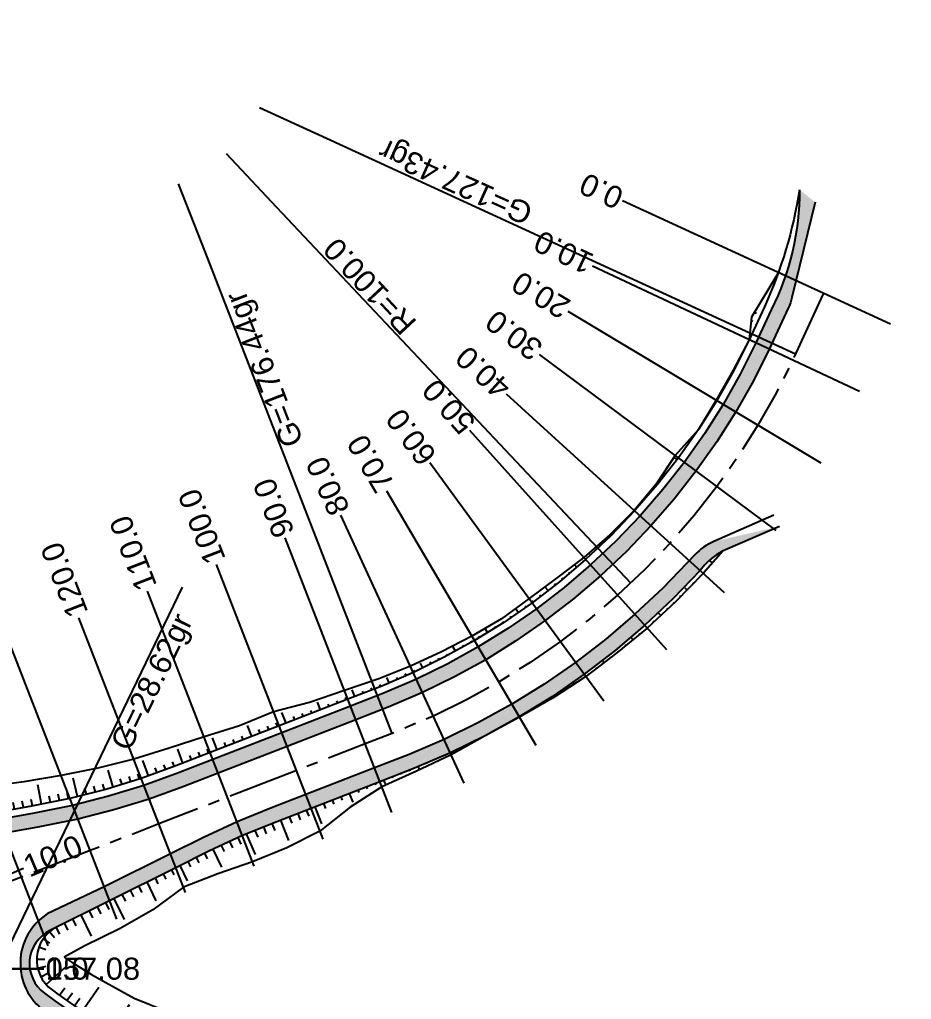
# Model space of a CAD drawing. Extents: x 525006 to 526161, y 9523532 to 9523885.
# Drawn here: x 525462.9 to 525583.8, y 9523634.8 to 9523767.8 of the extents above; entities that cross this region are included whole.
import ezdxf
from ezdxf.enums import TextEntityAlignment as Align

# ---------------------------------------------------------------- set-up
doc = ezdxf.new("R2010")
doc.units = 0
doc.linetypes.add('AXES2', pattern=[28.575, 19.05, -3.175, 3.175, -3.175])
for name, color, linetype in [('Cheminements piétons', 6, 'Continuous'), ('Route - Axe giratoire 2 - Tabulations', 7, 'Continuous'), ('Route - Axe giratoire 2 - Textes - Tabulations', 7, 'Continuous'), ('Route - Route de Djoué - Restitution en plan - Axe', 1, 'AXES2'), ('Route - Route de Djoué - Restitution en plan - GEM_Berme', 7, 'Continuous'), ('Route - Route de Djoué - Restitution en plan - GEM_Bretelle', 7, 'Continuous'), ('Route - Route de Djoué - Restitution en plan - GEM_Trottoir', 7, 'Continuous'), ('Route - Route de Djoué - Restitution en plan - Talus déblais', 1, 'Continuous'), ('Route - Route de Djoué - Restitution en plan - Talus remblais', 94, 'Continuous'), ('Route - Route de Djoué - Tabulations', 7, 'Continuous'), ('Route - Route de Djoué - Textes - Arcs', 5, 'Continuous'), ('Route - Route de Djoué - Textes - Tabulations', 5, 'Continuous'), ('Route - Route de la corniche 1 - Restitution en plan - GEM_Berme', 7, 'Continuous'), ('Route - Route de la corniche 1 - Restitution en plan - GEM_Trottoir', 7, 'Continuous'), ('Route - Route de la corniche 1 - Restitution en plan - GEM_VOIE 2', 7, 'Continuous'), ('Route - Route de la corniche 1 - Restitution en plan - Talus remblais', 94, 'Continuous'), ('Route - Route de la corniche 1 - Textes - Arcs', 1, 'Continuous')]:
    doc.layers.add(name, color=color, linetype=linetype)
doc.styles.add('Affichages route', font='arial.ttf', dxfattribs={"height": 0.5})

# ---------------------------------------------------------------- blocks, each defined once
blk = doc.blocks.new('MENSURA_TALSYM_1')
at = {"layer": 'Route - Route de Djoué - Restitution en plan - Talus déblais'}
for p, q in [((525562.52, 9523728.05), (525562.76, 9523727.95)), ((525562.07, 9523726.92), (525562.29, 9523726.86)), ((525561.93, 9523725.67), (525562.06, 9523725.66)), ((525561.79, 9523724.43), (525561.84, 9523724.42)), ((525561.25, 9523723.31), (525561.26, 9523723.31)), ((525560.67, 9523722.2), (525560.69, 9523722.2)), ((525559.51, 9523719.99), (525559.58, 9523719.95)), ((525560.1, 9523721.1), (525560.12, 9523721.08)), ((525558.89, 9523718.91), (525558.91, 9523718.89)), ((525558.27, 9523717.82), (525558.29, 9523717.81)), ((525557.65, 9523716.74), (525557.67, 9523716.72)), ((525557.02, 9523715.66), (525557.09, 9523715.61)), ((525555.73, 9523713.51), (525555.74, 9523713.51)), ((525556.37, 9523714.58), (525556.39, 9523714.57)), ((525555.09, 9523712.44), (525555.1, 9523712.44))]:
    blk.add_line(p, q, dxfattribs=at)
blk = doc.blocks.new('MENSURA_TALSYM_2')
at = {"layer": 'Route - Route de Djoué - Restitution en plan - Talus déblais'}
for p, q in [((525557.5, 9523695.07), (525557.62, 9523694.96)), ((525556.44, 9523694.34), (525556.8, 9523694.02)), ((525555.02, 9523692.27), (525555.13, 9523692.16)), ((525555.86, 9523693.19), (525555.98, 9523693.08)), ((525554.15, 9523691.37), (525554.26, 9523691.27)), ((525552.52, 9523689.47), (525552.41, 9523689.58)), ((525553.06, 9523690.69), (525553.39, 9523690.37)), ((525551.64, 9523688.59), (525551.53, 9523688.7)), ((525549.8, 9523686.9), (525549.51, 9523687.21)), ((525550.72, 9523687.74), (525550.62, 9523687.85)), ((525548.88, 9523686.05), (525548.79, 9523686.15)), ((525546.99, 9523684.41), (525546.91, 9523684.51)), ((525547.96, 9523685.2), (525547.87, 9523685.3)), ((525545.05, 9523682.83), (525544.98, 9523682.92)), ((525546.02, 9523683.62), (525545.79, 9523683.9)), ((525544.08, 9523682.04), (525544.02, 9523682.12)), ((525542.1, 9523680.52), (525541.92, 9523680.76)), ((525543.1, 9523681.28), (525543.03, 9523681.36)), ((525540.11, 9523679.01), (525540.05, 9523679.09)), ((525541.1, 9523679.76), (525541.05, 9523679.84)), ((525538.05, 9523677.6), (525537.9, 9523677.81)), ((525539.09, 9523678.29), (525539.04, 9523678.36)), ((525535.96, 9523676.21), (525535.93, 9523676.27)), ((525537.01, 9523676.91), (525536.96, 9523676.97)), ((525533.83, 9523674.92), (525533.75, 9523675.05)), ((525534.91, 9523675.54), (525534.88, 9523675.6)), ((525531.66, 9523673.67), (525531.65, 9523673.7)), ((525532.74, 9523674.3), (525532.72, 9523674.33)), ((525529.47, 9523672.46), (525529.45, 9523672.5)), ((525530.57, 9523673.05), (525530.57, 9523673.07)), ((525527.27, 9523671.28), (525527.27, 9523671.28)), ((525528.37, 9523671.87), (525528.37, 9523671.88)), ((525526.17, 9523670.69), (525526.17, 9523670.69))]:
    blk.add_line(p, q, dxfattribs=at)
blk = doc.blocks.new('MENSURA_TALSYM_3')
at = {"layer": 'Route - Route de Djoué - Restitution en plan - Talus remblais'}
for p, q in [((525554.16, 9523711.13), (525554.19, 9523711.11)), ((525553.4, 9523710.13), (525553.47, 9523710.08)), ((525551.68, 9523708.3), (525552.01, 9523708.05)), ((525552.65, 9523709.13), (525552.74, 9523709.06)), ((525551.15, 9523707.13), (525551.24, 9523707.07)), ((525550.4, 9523706.14), (525550.47, 9523706.08)), ((525548.81, 9523704.22), (525548.9, 9523704.14)), ((525549.65, 9523705.14), (525549.7, 9523705.1)), ((525548.05, 9523703.22), (525548.08, 9523703.19)), ((525547.24, 9523702.27), (525547.26, 9523702.25)), ((525545.53, 9523700.45), (525545.59, 9523700.4)), ((525546.42, 9523701.32), (525546.44, 9523701.31)), ((525544.7, 9523699.51), (525544.72, 9523699.49)), ((525542.99, 9523697.69), (525542.96, 9523697.72)), ((525543.83, 9523698.62), (525543.86, 9523698.59)), ((525542.08, 9523696.83), (525541.96, 9523696.96)), ((525540.26, 9523695.12), (525540.2, 9523695.19)), ((525541.17, 9523695.98), (525541.12, 9523696.03)), ((525538.39, 9523693.47), (525538.14, 9523693.75)), ((525539.34, 9523694.28), (525539.27, 9523694.36)), ((525537.43, 9523692.65), (525537.34, 9523692.76)), ((525535.51, 9523691.06), (525535.4, 9523691.19)), ((525536.48, 9523691.84), (525536.38, 9523691.97)), ((525533.53, 9523689.54), (525533.42, 9523689.68)), ((525534.52, 9523690.3), (525534.19, 9523690.72)), ((525531.52, 9523688.05), (525531.41, 9523688.19)), ((525532.54, 9523688.77), (525532.43, 9523688.92)), ((525529.46, 9523686.63), (525529.37, 9523686.76)), ((525530.49, 9523687.34), (525530.2, 9523687.75)), ((525528.43, 9523685.92), (525528.35, 9523686.05)), ((525525.25, 9523683.94), (525525.15, 9523684.1)), ((525526.31, 9523684.6), (525526.04, 9523685.04)), ((525527.37, 9523685.26), (525527.28, 9523685.4)), ((525523.08, 9523682.69), (525522.98, 9523682.87)), ((525524.17, 9523683.3), (525524.08, 9523683.46)), ((525520.89, 9523681.48), (525520.79, 9523681.68)), ((525521.99, 9523682.09), (525521.68, 9523682.64)), ((525517.54, 9523679.81), (525517.22, 9523680.46)), ((525518.66, 9523680.36), (525518.56, 9523680.57)), ((525519.78, 9523680.91), (525519.68, 9523681.11)), ((525515.27, 9523678.76), (525515.16, 9523678.99)), ((525516.42, 9523679.26), (525516.31, 9523679.48)), ((525511.82, 9523677.28), (525511.72, 9523677.54)), ((525512.97, 9523677.77), (525512.66, 9523678.52)), ((525514.12, 9523678.27), (525514.02, 9523678.5)), ((525508.33, 9523675.92), (525507.96, 9523676.82)), ((525509.49, 9523676.38), (525509.38, 9523676.66)), ((525510.66, 9523676.83), (525510.55, 9523677.1)), ((525503.67, 9523674.11), (525503.25, 9523675.16)), ((525504.83, 9523674.57), (525504.7, 9523674.9)), ((525506, 9523675.02), (525505.87, 9523675.34)), ((525507.16, 9523675.47), (525507.04, 9523675.78)), ((525499.01, 9523672.3), (525498.45, 9523673.74)), ((525501.34, 9523673.21), (525501.18, 9523673.61)), ((525502.5, 9523673.66), (525502.36, 9523674.02)), ((525497.84, 9523671.85), (525497.65, 9523672.36)), ((525500.17, 9523672.76), (525500, 9523673.19)), ((525494.35, 9523670.5), (525493.78, 9523671.97)), ((525495.51, 9523670.95), (525495.32, 9523671.44)), ((525496.68, 9523671.4), (525496.48, 9523671.9)), ((525489.68, 9523668.69), (525489.05, 9523670.34)), ((525490.85, 9523669.14), (525490.65, 9523669.67)), ((525492.01, 9523669.59), (525491.82, 9523670.1)), ((525493.18, 9523670.04), (525492.99, 9523670.53)), ((525485.02, 9523666.88), (525484.31, 9523668.76)), ((525487.35, 9523667.78), (525487.13, 9523668.37)), ((525488.52, 9523668.24), (525488.3, 9523668.8)), ((525480.33, 9523665.15), (525479.6, 9523667.24)), ((525483.86, 9523666.43), (525483.62, 9523667.07)), ((525486.19, 9523667.33), (525485.96, 9523667.93)), ((525475.57, 9523663.63), (525474.89, 9523665.95)), ((525481.51, 9523665.58), (525481.26, 9523666.25)), ((525482.68, 9523666), (525482.44, 9523666.66)), ((525470.74, 9523662.35), (525470.14, 9523664.86)), ((525476.76, 9523664), (525476.53, 9523664.74)), ((525477.96, 9523664.36), (525477.72, 9523665.09)), ((525479.15, 9523664.73), (525478.92, 9523665.44)), ((525460.93, 9523660.41), (525460.42, 9523663.23)), ((525465.85, 9523661.32), (525465.33, 9523663.96)), ((525469.52, 9523662.05), (525469.33, 9523662.89)), ((525471.95, 9523662.65), (525471.74, 9523663.47)), ((525473.16, 9523662.96), (525472.95, 9523663.76)), ((525474.37, 9523663.27), (525474.15, 9523664.05)), ((525462.16, 9523660.63), (525461.99, 9523661.54)), ((525463.39, 9523660.85), (525463.22, 9523661.74)), ((525464.62, 9523661.07), (525464.45, 9523661.96)), ((525467.07, 9523661.56), (525466.9, 9523662.42)), ((525468.3, 9523661.8), (525468.12, 9523662.66)), ((525457.24, 9523659.76), (525457.07, 9523660.72)), ((525458.47, 9523659.98), (525458.3, 9523660.93)), ((525459.7, 9523660.2), (525459.53, 9523661.14))]:
    blk.add_line(p, q, dxfattribs=at)
blk = doc.blocks.new('MENSURA_TALSYM_4')
at = {"layer": 'Route - Route de Djoué - Restitution en plan - Talus remblais'}
for p, q in [((525523.78, 9523669.47), (525523.77, 9523669.5)), ((525524.9, 9523670.04), (525524.89, 9523670.05)), ((525521.62, 9523668.18), (525521.52, 9523668.4)), ((525522.67, 9523668.9), (525522.64, 9523668.95)), ((525518.13, 9523666.8), (525518.08, 9523666.91)), ((525519.27, 9523667.31), (525519.23, 9523667.4)), ((525520.42, 9523667.81), (525520.38, 9523667.9)), ((525514.67, 9523665.35), (525514.61, 9523665.49)), ((525515.83, 9523665.81), (525515.78, 9523665.95)), ((525517.08, 9523666.06), (525516.93, 9523666.42)), ((525512.49, 9523664.06), (525512.28, 9523664.58)), ((525513.51, 9523664.88), (525513.45, 9523665.04)), ((525508.92, 9523662.89), (525508.79, 9523663.23)), ((525510.06, 9523663.41), (525509.95, 9523663.68)), ((525511.2, 9523663.92), (525511.12, 9523664.13)), ((525505.51, 9523661.3), (525505.29, 9523661.87)), ((525506.64, 9523661.84), (525506.46, 9523662.32)), ((525508.09, 9523661.57), (525507.62, 9523662.78)), ((525502.12, 9523659.69), (525501.79, 9523660.51)), ((525503.87, 9523658.65), (525502.96, 9523660.97)), ((525504.39, 9523660.75), (525504.12, 9523661.42)), ((525499.4, 9523656.37), (525498.3, 9523659.16)), ((525499.82, 9523658.72), (525499.46, 9523659.61)), ((525500.97, 9523659.2), (525500.63, 9523660.06)), ((525495.2, 9523656.82), (525494.82, 9523657.76)), ((525496.35, 9523657.29), (525495.98, 9523658.23)), ((525497.51, 9523657.76), (525497.14, 9523658.7)), ((525491.78, 9523655.39), (525491.38, 9523656.26)), ((525492.91, 9523655.88), (525492.52, 9523656.78)), ((525494.86, 9523654.48), (525493.66, 9523657.28)), ((525490.28, 9523652.77), (525489.12, 9523655.2)), ((525490.64, 9523654.89), (525490.25, 9523655.73)), ((525486.1, 9523652.83), (525485.75, 9523653.55)), ((525487.23, 9523653.36), (525486.87, 9523654.1)), ((525488.36, 9523653.89), (525487.99, 9523654.66)), ((525483.85, 9523651.75), (525483.52, 9523652.43)), ((525485.64, 9523650.91), (525484.63, 9523652.99)), ((525481.66, 9523650.53), (525481.28, 9523651.32)), ((525482.76, 9523651.14), (525482.4, 9523651.87)), ((525478.37, 9523648.74), (525477.92, 9523649.64)), ((525479.48, 9523649.32), (525479.04, 9523650.2)), ((525481.41, 9523648.22), (525480.16, 9523650.76)), ((525477.1, 9523645.69), (525475.68, 9523648.53)), ((525477.26, 9523648.17), (525476.8, 9523649.08)), ((525473.92, 9523646.46), (525473.45, 9523647.41)), ((525475.04, 9523647.02), (525474.57, 9523647.97)), ((525470.56, 9523644.8), (525470.09, 9523645.74)), ((525472.64, 9523643.43), (525471.21, 9523646.3)), ((525472.8, 9523645.91), (525472.33, 9523646.85)), ((525468.34, 9523643.66), (525467.85, 9523644.62)), ((525469.45, 9523644.23), (525468.97, 9523645.18))]:
    blk.add_line(p, q, dxfattribs=at)
blk = doc.blocks.new('MENSURA_TALSYM_10')
at = {"layer": 'Route - Route de la corniche 1 - Restitution en plan - Talus remblais'}
for p, q in [((525468.28, 9523635.41), (525469, 9523636.42)), ((525471.34, 9523633.24), (525473.63, 9523636.51)), ((525469.29, 9523634.68), (525470.03, 9523635.71)), ((525470.31, 9523633.95), (525471.05, 9523635.01)), ((525472.37, 9523632.54), (525473.11, 9523633.66)), ((525475.53, 9523630.52), (525477.76, 9523634.13)), ((525473.43, 9523631.87), (525474.17, 9523633.01)), ((525474.48, 9523631.19), (525475.22, 9523632.36)), ((525476.6, 9523629.87), (525477.35, 9523631.11)), ((525479.86, 9523628.01), (525482.16, 9523632.21)), ((525477.69, 9523629.25), (525478.44, 9523630.54)), ((525478.77, 9523628.63), (525479.53, 9523629.97)), ((525484.3, 9523625.72), (525486.84, 9523630.75)), ((525480.96, 9523627.41), (525481.74, 9523628.87)), ((525482.07, 9523626.85), (525482.86, 9523628.38)), ((525488.76, 9523623.47), (525491.3, 9523628.5)), ((525483.19, 9523626.29), (525483.99, 9523627.88)), ((525485.42, 9523625.16), (525486.2, 9523626.62)), ((525486.53, 9523624.6), (525487.33, 9523626.12)), ((525487.65, 9523624.03), (525488.45, 9523625.63))]:
    blk.add_line(p, q, dxfattribs=at)
blk = doc.blocks.new('MENSURA_TALSYM_11')
at = {"layer": 'Route - Route de la corniche 1 - Restitution en plan - Talus remblais'}
for p, q in [((525465.19, 9523640.3), (525466.31, 9523640.28)), ((525465.37, 9523641.53), (525465.49, 9523641.5)), ((525465.32, 9523639.06), (525466.46, 9523639.33)), ((525466.46, 9523636.86), (525469.19, 9523639.31)), ((525465.75, 9523637.89), (525466.81, 9523638.44))]:
    blk.add_line(p, q, dxfattribs=at)
blk = doc.blocks.new('MENSURA_TALSYM_12')
at = {"layer": 'Route - Route de la corniche 1 - Restitution en plan - Talus remblais'}
for p, q in [((525466.08, 9523643.06), (525466.94, 9523642.46)), ((525467.62, 9523643.17), (525466.92, 9523643.98)), ((525465.5, 9523641.95), (525466.44, 9523641.6))]:
    blk.add_line(p, q, dxfattribs=at)

msp = doc.modelspace()

# ---------------------------------------------------------------- hatches: boundary and pattern name
at = {"layer": 'Cheminements piétons', "transparency": 33554508}
h = msp.add_hatch(color=256, dxfattribs=at)
h.dxf.hatch_style = 1
h.paths.add_polyline_path([(525876.53, 9523652.8), (525880.74, 9523655.34), (525884.92, 9523657.93), (525889.07, 9523660.56), (525893.2, 9523663.24), (525897.29, 9523665.96), (525901.35, 9523668.73), (525905.38, 9523671.54), (525909.38, 9523674.4), (525913.35, 9523677.31), (525917.29, 9523680.25), (525921.19, 9523683.24), (525925.06, 9523686.28), (525928.9, 9523689.35), (525932.7, 9523692.47), (525936.46, 9523695.63), (525940.19, 9523698.83), (525943.89, 9523702.08), (525947.55, 9523705.36), (525951.17, 9523708.69), (525954.75, 9523712.05), (525958.3, 9523715.46), (525961.81, 9523718.9), (525965.28, 9523722.38), (525968.71, 9523725.9), (525972.1, 9523729.46), (525975.46, 9523733.06), (525978.77, 9523736.69), (525982.04, 9523740.36), (525985.27, 9523744.07), (525988.46, 9523747.81), (525991.61, 9523751.59), (525994.72, 9523755.4), (525997.78, 9523759.24), (526000.8, 9523763.12), (526003.78, 9523767.04), (526006.71, 9523770.98), (526009.6, 9523774.96), (526012.44, 9523778.97), (526015.24, 9523783.01), (526018, 9523787.08), (526020.71, 9523791.19), (526023.37, 9523795.32), (526025.99, 9523799.48), (526028.6, 9523803.71), (526033.85, 9523812.23), (526039.09, 9523820.74), (526044.34, 9523829.25), (526049.59, 9523837.77), (526054.83, 9523846.28, 0.082199), (526057.89, 9523860.37), (526056.07, 9523883.79), (526052.7, 9523884.77), (526055.88, 9523860.35, -0.101781), (526052.35, 9523846.05), (526047.88, 9523838.81), (526042.64, 9523830.3), (526040.01, 9523826.05), (526037.86, 9523821.5), (526032.61, 9523812.99), (526027.37, 9523804.47), (526024.76, 9523800.25), (526022.15, 9523796.1), (526019.49, 9523791.98), (526016.79, 9523787.89), (526014.05, 9523783.83), (526011.26, 9523779.8), (526008.42, 9523775.81), (526005.54, 9523771.84), (526002.62, 9523767.91), (525999.65, 9523764.01), (525996.64, 9523760.14), (525993.59, 9523756.31), (525990.49, 9523752.51), (525987.35, 9523748.74), (525984.17, 9523745.01), (525980.95, 9523741.32), (525977.69, 9523737.66), (525974.39, 9523734.04), (525971.05, 9523730.46), (525967.67, 9523726.91), (525964.25, 9523723.4), (525960.79, 9523719.93), (525957.29, 9523716.5), (525953.76, 9523713.1), (525950.18, 9523709.75), (525946.57, 9523706.44), (525942.93, 9523703.16), (525939.24, 9523699.93), (525935.52, 9523696.74), (525931.77, 9523693.59), (525927.98, 9523690.48), (525924.16, 9523687.41), (525920.3, 9523684.39), (525916.41, 9523681.41), (525912.49, 9523678.47), (525908.53, 9523675.58), (525904.55, 9523672.73), (525900.53, 9523669.92), (525896.48, 9523667.16), (525892.4, 9523664.45), (525888.29, 9523661.78), (525884.15, 9523659.16), (525879.98, 9523656.58), (525875.79, 9523654.05), (525871.56, 9523651.56), (525867.31, 9523649.13), (525863.03, 9523646.74), (525858.73, 9523644.4), (525854.4, 9523642.1), (525850.04, 9523639.86), (525845.66, 9523637.66), (525841.26, 9523635.51), (525836.83, 9523633.41), (525832.38, 9523631.36), (525827.9, 9523629.36), (525823.41, 9523627.41), (525818.89, 9523625.51), (525814.35, 9523623.66), (525809.79, 9523621.86), (525805.22, 9523620.11), (525800.62, 9523618.42), (525796, 9523616.77), (525791.37, 9523615.17), (525786.72, 9523613.63), (525782.05, 9523612.14), (525777.37, 9523610.7), (525772.67, 9523609.31), (525767.95, 9523607.98), (525763.22, 9523606.69), (525758.48, 9523605.46), (525753.72, 9523604.28), (525748.95, 9523603.16), (525744.17, 9523602.09), (525739.38, 9523601.07), (525734.57, 9523600.1), (525729.76, 9523599.19), (525724.93, 9523598.33), (525720.1, 9523597.53), (525715.25, 9523596.78), (525710.4, 9523596.08), (525705.55, 9523595.44), (525700.68, 9523594.85), (525695.81, 9523594.32), (525690.93, 9523593.84), (525686.05, 9523593.41), (525681.16, 9523593.04), (525676.27, 9523592.72), (525671.38, 9523592.46), (525666.48, 9523592.25), (525661.59, 9523592.09), (525656.69, 9523591.99), (525651.79, 9523591.95), (525646.89, 9523591.96), (525641.99, 9523592.02), (525637.09, 9523592.14), (525632.19, 9523592.31), (525627.29, 9523592.53), (525622.4, 9523592.82), (525617.51, 9523593.15), (525612.63, 9523593.54), (525607.75, 9523593.98), (525602.87, 9523594.48), (525598, 9523595.03), (525593.14, 9523595.64), (525588.28, 9523596.3), (525583.44, 9523597.01), (525578.6, 9523597.78), (525573.76, 9523598.6), (525568.94, 9523599.48), (525564.13, 9523600.41), (525559.33, 9523601.39), (525554.54, 9523602.42), (525549.76, 9523603.51), (525545, 9523604.65), (525540.24, 9523605.85), (525535.5, 9523607.1), (525530.78, 9523608.4), (525526.07, 9523609.75), (525521.23, 9523610.67), (525516.54, 9523612.13), (525511.88, 9523613.64), (525507.22, 9523615.2), (525502.59, 9523616.82), (525497.98, 9523618.48), (525493.38, 9523620.2), (525488.81, 9523621.99), (525484.53, 9523624.49), (525480.15, 9523626.7), (525475.87, 9523629.14), (525471.7, 9523631.79), (525470.21, 9523632.82), (525467.65, 9523634.66), (525466.24, 9523635.69, -0.560408), (525466.98, 9523644.19), (525475.07, 9523648.22), (525484.06, 9523652.7), (525488.55, 9523654.94), (525493.1, 9523657.05), (525497.73, 9523658.94), (525502.39, 9523660.75), (525511.72, 9523664.36), (525516.43, 9523666.2), (525521.28, 9523668.28), (525526.01, 9523670.6), (525530.63, 9523673.16), (525535.11, 9523675.94), (525539.44, 9523678.95), (525543.62, 9523682.16), (525547.64, 9523685.59), (525551.47, 9523689.2), (525555.13, 9523693.01), (525555.75, 9523693.73, -0.111701), (525558.6, 9523695.82), (525565.91, 9523699.01), (525556.99, 9523696.95, 0.099062), (525554.42, 9523695.16), (525550.07, 9523690.62), (525546.3, 9523687.08), (525542.36, 9523683.72), (525538.26, 9523680.56), (525534.01, 9523677.62), (525529.61, 9523674.89), (525525.09, 9523672.38), (525520.44, 9523670.1), (525515.69, 9523668.06), (525510.99, 9523666.23), (525501.67, 9523662.61), (525497.01, 9523660.8), (525492.38, 9523658.92), (525487.83, 9523656.81), (525483.34, 9523654.57), (525474.35, 9523650.09), (525466.62, 9523646.42, 0.524176), (525466.23, 9523633.27), (525466.82, 9523632.84), (525469.39, 9523630.99), (525470.89, 9523629.96), (525475.08, 9523627.3), (525479.38, 9523624.86), (525483.78, 9523622.64), (525488.28, 9523620.64), (525492.87, 9523618.84), (525497.48, 9523617.12), (525502.11, 9523615.45), (525506.76, 9523613.83), (525511.42, 9523612.27), (525516.1, 9523610.75), (525520.8, 9523609.29), (525525.66, 9523608.36), (525530.39, 9523607), (525535.13, 9523605.7), (525539.88, 9523604.44), (525544.65, 9523603.25), (525549.43, 9523602.1), (525554.23, 9523601.01), (525559.03, 9523599.97), (525563.85, 9523598.98), (525568.68, 9523598.05), (525573.51, 9523597.18), (525578.36, 9523596.35), (525583.22, 9523595.58), (525588.08, 9523594.86), (525592.95, 9523594.2), (525597.83, 9523593.59), (525602.72, 9523593.04), (525607.61, 9523592.54), (525612.5, 9523592.1), (525617.4, 9523591.7), (525622.31, 9523591.37), (525627.22, 9523591.09), (525632.13, 9523590.86), (525637.04, 9523590.69), (525641.96, 9523590.57), (525646.88, 9523590.51), (525651.79, 9523590.5), (525656.71, 9523590.54), (525661.62, 9523590.64), (525666.54, 9523590.8), (525671.45, 9523591.01), (525676.36, 9523591.27), (525681.27, 9523591.59), (525686.17, 9523591.96), (525691.07, 9523592.39), (525695.96, 9523592.87), (525700.85, 9523593.41), (525705.73, 9523594), (525710.6, 9523594.65), (525715.47, 9523595.35), (525720.33, 9523596.1), (525725.18, 9523596.91), (525730.02, 9523597.77), (525734.85, 9523598.68), (525739.67, 9523599.65), (525744.48, 9523600.67), (525749.28, 9523601.75), (525754.06, 9523602.87), (525758.83, 9523604.06), (525763.59, 9523605.29), (525768.34, 9523606.58), (525773.07, 9523607.92), (525777.78, 9523609.31), (525782.48, 9523610.75), (525787.17, 9523612.25), (525791.83, 9523613.8), (525796.48, 9523615.4), (525801.11, 9523617.05), (525805.73, 9523618.76), (525810.32, 9523620.51), (525814.89, 9523622.32), (525819.44, 9523624.17), (525823.98, 9523626.08), (525828.49, 9523628.04), (525832.97, 9523630.04), (525837.44, 9523632.1), (525841.88, 9523634.2), (525846.3, 9523636.36), (525850.7, 9523638.56), (525855.07, 9523640.82), (525859.41, 9523643.12), (525863.73, 9523645.47), (525868.02, 9523647.87), (525872.29, 9523650.31)])
h = msp.add_hatch(color=256, dxfattribs=at)
h.dxf.hatch_style = 1
h.paths.add_polyline_path([(525420.9, 9523663.99), (525421.91, 9523664.38), (525422.93, 9523664.72), (525423.97, 9523665.03), (525425.02, 9523665.3), (525426.07, 9523665.52), (525427.14, 9523665.71), (525428.21, 9523665.84), (525429.28, 9523665.94), (525430.36, 9523665.99), (525431.44, 9523666), (525432.52, 9523665.97), (525433.6, 9523665.89), (525434.67, 9523665.77), (525435.74, 9523665.61), (525436.8, 9523665.41), (525437.85, 9523665.16), (525438.89, 9523664.87), (525439.92, 9523664.54), (525440.93, 9523664.17), (525441.93, 9523663.76), (525442.91, 9523663.31), (525443.88, 9523662.82), (525444.82, 9523662.29), (525445.74, 9523661.73), (525446.63, 9523661.12), (525447.51, 9523660.49), (525448.35, 9523659.82), (525449.17, 9523659.11), (525449.92, 9523658.46, 0.225004), (525456.53, 9523656.65), (525460.79, 9523657.4), (525465.34, 9523658.2), (525470.78, 9523659.29), (525475.66, 9523660.53), (525480.45, 9523662), (525485.15, 9523663.71), (525489.81, 9523665.52), (525499.14, 9523669.14), (525508.46, 9523672.75), (525513.08, 9523674.55), (525517.52, 9523676.46), (525521.85, 9523678.58), (525526.07, 9523680.92), (525530.17, 9523683.47), (525534.13, 9523686.22), (525537.96, 9523689.16), (525541.63, 9523692.29), (525545.14, 9523695.6), (525548.48, 9523699.08), (525551.64, 9523702.72), (525554.62, 9523706.52), (525557.4, 9523710.46), (525559.98, 9523714.53), (525562.36, 9523718.73), (525564.52, 9523723.04), (525567.09, 9523728.61, 0.048753), (525567.6, 9523730.08), (525570.72, 9523743.01), (525568.61, 9523744.67, -0.120375), (525564.78, 9523728.39), (525562.71, 9523723.9), (525560.59, 9523719.67), (525558.27, 9523715.56), (525555.74, 9523711.57), (525553.01, 9523707.71), (525550.1, 9523703.99), (525547, 9523700.43), (525543.73, 9523697.02), (525540.29, 9523693.78), (525536.7, 9523690.71), (525532.95, 9523687.83), (525529.07, 9523685.14), (525525.06, 9523682.65), (525520.92, 9523680.36), (525516.68, 9523678.28), (525512.34, 9523676.41), (525507.74, 9523674.62), (525498.41, 9523671), (525489.09, 9523667.38), (525484.43, 9523665.58), (525479.73, 9523663.87), (525474.94, 9523662.39), (525470.06, 9523661.15), (525464.62, 9523660.07), (525460.06, 9523659.26), (525457.15, 9523658.75, -0.225004), (525450.54, 9523660.57), (525449.84, 9523661.19), (525448.72, 9523662.08), (525447.78, 9523662.76), (525446.82, 9523663.41), (525445.83, 9523664.02), (525444.82, 9523664.58), (525443.78, 9523665.11), (525442.73, 9523665.59), (525441.66, 9523666.03), (525440.57, 9523666.43), (525439.46, 9523666.79), (525438.35, 9523667.1), (525437.22, 9523667.36), (525436.08, 9523667.58), (525434.93, 9523667.76), (525433.78, 9523667.89), (525432.62, 9523667.97), (525431.46, 9523668), (525430.3, 9523667.99), (525429.14, 9523667.94), (525427.99, 9523667.83), (525426.84, 9523667.68), (525425.7, 9523667.49), (525424.56, 9523667.25), (525423.44, 9523666.96), (525422.33, 9523666.63), (525421.23, 9523666.26), (525420.15, 9523665.84), (525419.08, 9523665.38), (525418.04, 9523664.87), (525417.46, 9523664.59, -0.183711), (525411.8, 9523664.11), (525410.12, 9523664.59), (525405.56, 9523666.68), (525401.12, 9523668.99), (525396.76, 9523671.42), (525388.03, 9523676.31), (525379.3, 9523681.19), (525374.94, 9523683.63), (525371.67, 9523687.72), (525365.03, 9523691.45), (525359.32, 9523694.65), (525355.06, 9523697.04), (525347.1, 9523701.5), (525337.35, 9523706.97), (525328.6, 9523711.92), (525319.94, 9523716.83), (525311.51, 9523721.61), (525301.81, 9523727.14), (525291.09, 9523733.27), (525287.36, 9523731.91), (525282.94, 9523734.24), (525274.09, 9523738.91), (525265.24, 9523743.57), (525256.39, 9523748.24), (525247.54, 9523752.9), (525242.93, 9523755.29), (525238.22, 9523757.59), (525233.51, 9523759.88), (525231.41, 9523760.83, 0.179838), (525235.26, 9523756.8), (525237.32, 9523755.8), (525241.99, 9523753.52), (525246.56, 9523751.15), (525255.41, 9523746.49), (525264.26, 9523741.83), (525273.11, 9523737.16), (525281.96, 9523732.5), (525290.81, 9523727.83), (525299.54, 9523722.95), (525308.26, 9523718.07), (525316.99, 9523713.19), (525325.72, 9523708.3), (525334.45, 9523703.42), (525343.17, 9523698.54), (525351.9, 9523693.66), (525360.87, 9523689.21), (525369.6, 9523684.33), (525373.96, 9523681.89), (525378.33, 9523679.44), (525387.05, 9523674.56), (525395.78, 9523669.68), (525400.14, 9523667.24), (525404.58, 9523664.93), (525409.14, 9523662.84), (525412.12, 9523661.99, 0.194068), (525418.07, 9523662.62), (525418.94, 9523663.09), (525419.91, 9523663.56)])

# ---------------------------------------------------------------- linework, layer by layer
at = {"layer": 'Route - Axe giratoire 2 - Tabulations'}
for p, q in [((525444.97, 9523644.85), (525463.39, 9523652.64)), ((525446.15, 9523639.01), (525466.15, 9523639.01)), ((525446.15, 9523639), (525466.15, 9523639))]:
    msp.add_line(p, q, dxfattribs=at)
at = {"layer": 'Route - Route de Djoué - Restitution en plan - Axe', "ltscale": 0.5, "flags": 128}
msp.add_lwpolyline([(525571.84, 9523730.57), (525567.69, 9523721.55), (525565.45, 9523717.08), (525562.99, 9523712.73), (525560.31, 9523708.51), (525557.43, 9523704.43), (525554.34, 9523700.49), (525551.06, 9523696.72), (525547.6, 9523693.11), (525543.96, 9523689.68), (525540.16, 9523686.44), (525536.2, 9523683.39), (525532.09, 9523680.54), (525527.84, 9523677.9), (525523.47, 9523675.48), (525518.98, 9523673.28), (525514.39, 9523671.31), (525509.73, 9523669.49), (525500.4, 9523665.87), (525491.08, 9523662.26), (525481.76, 9523658.64), (525472.43, 9523655.02), (525463.11, 9523651.41), (525455.71, 9523648.53), (525454.46, 9523648.05), (525453.79, 9523647.79)], dxfattribs=at)
at = {"layer": 'Route - Route de Djoué - Restitution en plan - GEM_Berme', "flags": 128}
msp.add_lwpolyline([(525568.61, 9523744.67, -0.067317), (525563.88, 9523728.81), (525561.81, 9523724.32), (525559.71, 9523720.14), (525557.41, 9523716.08), (525554.91, 9523712.13), (525552.21, 9523708.31), (525549.33, 9523704.63), (525546.26, 9523701.1), (525543.03, 9523697.73), (525539.62, 9523694.52), (525536.07, 9523691.49), (525532.36, 9523688.64), (525528.52, 9523685.98), (525524.55, 9523683.51), (525520.46, 9523681.24), (525516.26, 9523679.19), (525511.97, 9523677.34), (525507.37, 9523675.55), (525498.05, 9523671.93), (525488.73, 9523668.32), (525484.07, 9523666.51), (525479.37, 9523664.8), (525474.58, 9523663.32), (525469.7, 9523662.08), (525464.26, 9523661), (525459.7, 9523660.2)], format="xyb", dxfattribs=at)
at = {"layer": 'Route - Route de Djoué - Restitution en plan - GEM_Bretelle', "flags": 128}
for points in [[(525570.72, 9523743.01), (525567.6, 9523730.08, -0.048753), (525567.09, 9523728.61), (525564.52, 9523723.04), (525562.36, 9523718.73), (525559.98, 9523714.53), (525557.4, 9523710.46), (525554.62, 9523706.52), (525551.64, 9523702.72), (525548.48, 9523699.08), (525545.14, 9523695.6), (525541.63, 9523692.29), (525537.96, 9523689.16), (525534.13, 9523686.22), (525530.17, 9523683.47), (525526.07, 9523680.92), (525521.85, 9523678.58), (525517.52, 9523676.46), (525513.08, 9523674.55), (525508.46, 9523672.75), (525499.14, 9523669.14), (525489.81, 9523665.52), (525485.15, 9523663.71), (525480.45, 9523662), (525475.66, 9523660.53), (525470.78, 9523659.29), (525465.34, 9523658.2), (525460.79, 9523657.4)], [(525556.99, 9523696.95, 0.099062), (525554.42, 9523695.16), (525550.07, 9523690.62), (525546.3, 9523687.08), (525542.36, 9523683.72), (525538.26, 9523680.56), (525534.01, 9523677.62), (525529.61, 9523674.89), (525525.09, 9523672.38), (525520.44, 9523670.1), (525515.69, 9523668.06), (525510.99, 9523666.23), (525501.67, 9523662.61), (525497.01, 9523660.8), (525492.38, 9523658.92), (525487.83, 9523656.81), (525483.34, 9523654.57), (525474.35, 9523650.09), (525466.62, 9523646.42)]]:
    msp.add_lwpolyline(points, format="xyb", dxfattribs=at)
msp.add_lwpolyline([(525565.16, 9523700.51), (525556.99, 9523696.95)], dxfattribs=at)
at = {"layer": 'Route - Route de Djoué - Restitution en plan - GEM_Trottoir', "flags": 128}
for points in [[(525568.61, 9523744.67, -0.120375), (525564.78, 9523728.39), (525562.71, 9523723.9), (525560.59, 9523719.67), (525558.27, 9523715.56), (525555.74, 9523711.57), (525553.01, 9523707.71), (525550.1, 9523703.99), (525547, 9523700.43), (525543.73, 9523697.02), (525540.29, 9523693.78), (525536.7, 9523690.71), (525532.95, 9523687.83), (525529.07, 9523685.14), (525525.06, 9523682.65), (525520.92, 9523680.36), (525516.68, 9523678.28), (525512.34, 9523676.41), (525507.74, 9523674.62), (525498.41, 9523671), (525489.09, 9523667.38), (525484.43, 9523665.58), (525479.73, 9523663.87), (525474.94, 9523662.39), (525470.06, 9523661.15), (525464.62, 9523660.07), (525460.06, 9523659.26)], [(525565.91, 9523699.01), (525558.6, 9523695.82, 0.111701), (525555.75, 9523693.73), (525555.13, 9523693.01), (525551.47, 9523689.2), (525547.64, 9523685.59), (525543.62, 9523682.16), (525539.44, 9523678.95), (525535.11, 9523675.94), (525530.63, 9523673.16), (525526.01, 9523670.6), (525521.28, 9523668.28), (525516.43, 9523666.2), (525511.72, 9523664.36), (525502.39, 9523660.75), (525497.73, 9523658.94), (525493.1, 9523657.05), (525488.55, 9523654.94), (525484.06, 9523652.7), (525475.07, 9523648.22), (525466.98, 9523644.19)]]:
    msp.add_lwpolyline(points, format="xyb", dxfattribs=at)
at = {"layer": 'Route - Route de Djoué - Restitution en plan - Talus déblais', "flags": 128}
for points in [[(525565.75, 9523733.45), (525562.12, 9523727.38), (525561.78, 9523724.33), (525559.62, 9523720.19), (525557.3, 9523716.14), (525554.91, 9523712.13)], [(525558.21, 9523695.64), (525555.57, 9523692.61), (525551.87, 9523688.81), (525547.97, 9523685.21), (525543.87, 9523681.86), (525539.65, 9523678.66), (525535.24, 9523675.74), (525530.66, 9523673.1), (525526.01, 9523670.6)]]:
    msp.add_lwpolyline(points, dxfattribs=at)
at = {"layer": 'Route - Route de Djoué - Restitution en plan - Talus remblais', "flags": 128}
for points in [[(525554.91, 9523712.13), (525551.78, 9523708.63), (525549.2, 9523704.73), (525546.2, 9523701.16), (525542.92, 9523697.84), (525539.37, 9523694.8), (525535.66, 9523691.99), (525531.95, 9523689.2), (525528.21, 9523686.45), (525524.19, 9523684.12), (525520.07, 9523681.99), (525515.87, 9523680.03), (525511.58, 9523678.31), (525506.92, 9523676.72), (525502.19, 9523675.09), (525497.31, 9523673.85), (525492.68, 9523671.95), (525487.9, 9523670.44), (525483.14, 9523668.91), (525478.34, 9523667.44), (525473.46, 9523666.21), (525468.49, 9523665.19), (525463.46, 9523664.33), (525458.35, 9523663.69)], [(525526.01, 9523670.6), (525521.41, 9523667.99), (525516.62, 9523665.73), (525511.98, 9523663.68), (525507.69, 9523660.93), (525503.59, 9523657.66), (525499.11, 9523655.38), (525494.47, 9523653.51), (525489.74, 9523651.88), (525485.08, 9523650.08), (525480.92, 9523646.98), (525476.53, 9523644.46), (525471.62, 9523642.04), (525468.92, 9523640.55)]]:
    msp.add_lwpolyline(points, dxfattribs=at)
at = {"layer": 'Route - Route de Djoué - Tabulations'}
for p, q in [((525580.96, 9523726.46), (525544.61, 9523743.17)), ((525576.74, 9523717.3), (525540.55, 9523734.33)), ((525571.56, 9523707.59), (525537.25, 9523728.16)), ((525565.45, 9523698.46), (525533.36, 9523722.34)), ((525558.45, 9523689.98), (525528.91, 9523716.94)), ((525550.64, 9523682.24), (525523.94, 9523712.02)), ((525542.1, 9523675.31), (525518.5, 9523707.61)), ((525532.9, 9523669.28), (525512.65, 9523703.77)), ((525523.16, 9523664.19), (525506.45, 9523700.54)), ((525513.34, 9523660.17), (525498.87, 9523697.46)), ((525504.02, 9523656.55), (525489.55, 9523693.84)), ((525494.7, 9523652.93), (525480.23, 9523690.23)), ((525485.37, 9523649.32), (525470.91, 9523686.61)), ((525476.05, 9523645.7), (525461.58, 9523682.99)), ((525466.73, 9523642.08), (525452.26, 9523679.37))]:
    msp.add_line(p, q, dxfattribs=at)
at = {"layer": 'Route - Route de Djoué - Textes - Arcs'}
for p, q in [((525504.47, 9523751.61), (525495.38, 9523755.78)), ((525568.07, 9523722.37), (525504.47, 9523751.61)), ((525497.77, 9523742.29), (525490.92, 9523749.57)), ((525488.06, 9523736.17), (525484.44, 9523745.49)), ((525545.74, 9523691.31), (525497.77, 9523742.29)), ((525513.38, 9523670.91), (525488.06, 9523736.17))]:
    msp.add_line(p, q, dxfattribs=at)
at = {"layer": 'Route - Route de la corniche 1 - Restitution en plan - GEM_Berme', "flags": 128}
msp.add_lwpolyline([(525467.27, 9523636.14), (525468.06, 9523635.56), (525470.62, 9523633.73), (525472.11, 9523632.7), (525476.27, 9523630.06), (525480.54, 9523627.63), (525489.98, 9523622.85)], dxfattribs=at)
at = {"layer": 'Route - Route de la corniche 1 - Restitution en plan - GEM_Berme'}
msp.add_arc((525470.19, 9523640.2), 5, 116.4968, 234.2708, dxfattribs=at)
at = {"layer": 'Route - Route de la corniche 1 - Restitution en plan - GEM_Trottoir', "flags": 128}
msp.add_lwpolyline([(525466.24, 9523635.69), (525467.65, 9523634.66), (525470.21, 9523632.82), (525471.7, 9523631.79), (525475.87, 9523629.14), (525480.15, 9523626.7), (525484.53, 9523624.49)], dxfattribs=at)
at = {"layer": 'Route - Route de la corniche 1 - Restitution en plan - GEM_Trottoir'}
msp.add_arc((525469.21, 9523639.71), 5, 116.4968, 233.5632, dxfattribs=at)
at = {"layer": 'Route - Route de la corniche 1 - Restitution en plan - GEM_VOIE 2'}
msp.add_arc((525470.97, 9523639.71), 8, 122.9644, 233.6142, dxfattribs=at)
at = {"layer": 'Route - Route de la corniche 1 - Restitution en plan - Talus remblais', "flags": 128}
msp.add_lwpolyline([(525468.92, 9523640.55), (525470.02, 9523639.83), (525472.64, 9523638.23), (525474.17, 9523637.35), (525478.4, 9523634.99), (525482.87, 9523633.21), (525487.57, 9523631.98)], dxfattribs=at)
at = {"layer": 'Route - Route de la corniche 1 - Textes - Arcs'}
msp.add_line((525454.54, 9523627.72), (525484.96, 9523690.76), dxfattribs=at)

# ---------------------------------------------------------------- block references
at = {"layer": 'Route - Route de Djoué - Restitution en plan - Talus déblais'}
for name in ['MENSURA_TALSYM_1', 'MENSURA_TALSYM_2']:
    msp.add_blockref(name, (0, 0), dxfattribs=at)
at = {"layer": 'Route - Route de Djoué - Restitution en plan - Talus remblais'}
for name in ['MENSURA_TALSYM_3', 'MENSURA_TALSYM_4']:
    msp.add_blockref(name, (0, 0), dxfattribs=at)
at = {"layer": 'Route - Route de la corniche 1 - Restitution en plan - Talus remblais'}
for name in ['MENSURA_TALSYM_12', 'MENSURA_TALSYM_11', 'MENSURA_TALSYM_10']:
    msp.add_blockref(name, (0, 0), dxfattribs=at)

# ---------------------------------------------------------------- texts
at = {"layer": 'Route - Axe giratoire 2 - Textes - Tabulations', "style": 'Affichages route'}
for s, rotation, p in [('10.0', 22.9183, (525463.62, 9523652.73)), ('157.08', 359.9943, (525466.4, 9523639))]:
    msp.add_text(s, height=3, rotation=rotation, dxfattribs=at).set_placement(p, align=Align.MIDDLE_LEFT)
msp.add_text('0.0', height=3, dxfattribs=at).set_placement((525466.4, 9523639.01), align=Align.MIDDLE_LEFT)
at = {"layer": 'Route - Route de Djoué - Textes - Arcs', "style": 'Affichages route'}
for s, rotation, p in [('G=127.43gr', 155.719, (525521.34, 9523744.34)), ('R=100.0', 132.9683, (525509.24, 9523730.54)), ('G=176.44gr', 111.2054, (525494.59, 9523719.78))]:
    msp.add_text(s, height=3, rotation=rotation, dxfattribs=at).set_placement(p, align=Align.TOP_CENTER)
at = {"layer": 'Route - Route de Djoué - Textes - Tabulations', "style": 'Affichages route'}
for s, rotation, p in [('0.0', 155.3099, (525544.39, 9523743.27)), ('10.0', 154.7956, (525540.32, 9523734.44)), ('20.0', 149.066, (525537.04, 9523728.28)), ('30.0', 143.3364, (525533.16, 9523722.49)), ('40.0', 137.6068, (525528.72, 9523717.11)), ('50.0', 131.8772, (525523.77, 9523712.2)), ('60.0', 126.1477, (525518.35, 9523707.82)), ('70.0', 120.4181, (525512.52, 9523703.99)), ('80.0', 114.6885, (525506.34, 9523700.76)), ('90.0', 111.1684, (525498.78, 9523697.69)), ('100.0', 111.2054, (525489.46, 9523694.08)), ('110.0', 111.2054, (525480.14, 9523690.46)), ('120.0', 111.2054, (525470.82, 9523686.84))]:
    msp.add_text(s, height=3, rotation=rotation, dxfattribs=at).set_placement(p, align=Align.MIDDLE_LEFT)
at = {"layer": 'Route - Route de la corniche 1 - Textes - Arcs', "style": 'Affichages route'}
msp.add_text('G=28.62gr', height=3, rotation=64.2383, dxfattribs=at).set_placement((525479.4, 9523678.59), align=Align.TOP_CENTER)

doc.saveas('drawing.dxf')
